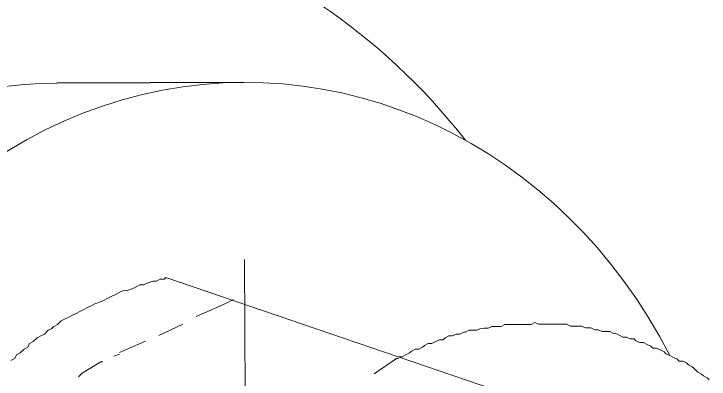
# Model space of a CAD drawing. Header units: millimetres. Extents: x 89051 to 218395, y -330386 to -125649.
# Drawn here: x 100704.91 to 100749.86, y -127005.09 to -126981.47 of the extents above; entities that cross this region are included whole.
import ezdxf

# ---------------------------------------------------------------- set-up
doc = ezdxf.new("R2010")
doc.units = ezdxf.units.MM
doc.header["$LTSCALE"] = 13
for name, pattern in [('1 实线', [0]), ('ACAD_ISO04W100', [30, 24, -3, 0, -3]), ('CENTER', [50.8, 31.75, -6.35, 6.35, -6.35])]:
    doc.linetypes.add(name, pattern=pattern)
doc.layers.get('0').update_dxf_attribs({"color": 1, "linetype": 'CENTER'})
doc.layers.add('C00-00-00', color=7, linetype='Continuous')
doc.layers.add('粗实线', color=4, linetype='Continuous')
doc.layers.add('标注、文本', color=3, linetype='Continuous', lineweight=25)

msp = doc.modelspace()

# ---------------------------------------------------------------- linework, layer by layer
at = {"color": 7, "linetype": '1 实线', "lineweight": 0, "extrusion": (0, 0, -1)}
for centre, major_axis, ratio, start_param, end_param in [((100704.687, -127020.581), (-0.209, 45.982), 0.866025, 2.304713, 7.120065), ((100719.918, -127020.512), (0.157, -34.608), 0.908418, 5.225125, 10.48821), ((100707.833, -127020.567), (0.157, -34.608), 0.908418, 6.283185, 9.424778)]:
    msp.add_ellipse(centre, major_axis=major_axis, ratio=ratio, start_param=start_param, end_param=end_param, dxfattribs=at)
at = {"layer": 'C00-00-00', "lineweight": 15}
for points in [[(100704.716, -127003.882), (100704.957, -127003.76), (100705.077, -127003.517), (100705.319, -127003.395), (100705.56, -127003.152), (100705.801, -127003.03), (100705.921, -127002.787), (100706.162, -127002.665), (100706.403, -127002.422), (100706.645, -127002.3), (100706.886, -127002.178), (100707.127, -127001.935), (100707.369, -127001.813), (100707.489, -127001.691), (100707.731, -127001.569), (100707.972, -127001.326), (100708.213, -127001.204), (100708.454, -127001.082), (100708.696, -127000.96), (100708.937, -127000.838), (100709.179, -127000.716), (100709.42, -127000.593), (100709.662, -127000.471), (100709.903, -127000.349), (100710.145, -127000.227), (100710.507, -127000.104), (100710.749, -126999.982), (100710.99, -126999.86), (100711.232, -126999.738), (100711.473, -126999.616), (100711.714, -126999.494), (100711.956, -126999.372), (100712.198, -126999.371), (100712.56, -126999.248), (100712.802, -126999.126), (100713.043, -126999.004), (100713.285, -126999.003), (100713.527, -126998.881), (100713.889, -126998.758), (100714.131, -126998.757), (100714.373, -126998.635), (100714.615, -126998.634), (100714.735, -126998.512)], [(100714.735, -126998.512), (100737.763, -127006.394)], [(100718.374, -127000.311), (100719.098, -126999.944)], [(100716.683, -127001.044), (100718.374, -127000.311)], [(100729.764, -127003.647), (100730.006, -127003.646), (100730.247, -127003.524), (100730.489, -127003.402), (100730.609, -127003.28), (100730.851, -127003.158), (100731.093, -127003.157), (100731.334, -127003.035), (100731.454, -127002.913), (100731.696, -127002.791), (100731.938, -127002.79), (100732.179, -127002.668), (100732.421, -127002.546), (100732.663, -127002.545), (100732.783, -127002.423), (100733.025, -127002.301), (100733.267, -127002.3), (100733.508, -127002.178), (100733.75, -127002.177), (100733.992, -127002.055), (100734.113, -127002.054), (100734.354, -127001.932), (100734.596, -127001.931), (100734.838, -127001.93), (100735.08, -127001.808), (100735.322, -127001.807), (100735.564, -127001.806), (100735.805, -127001.684), (100736.047, -127001.683), (100736.289, -127001.681), (100736.41, -127001.681), (100736.652, -127001.559), (100736.894, -127001.558), (100737.136, -127001.557), (100737.378, -127001.555), (100737.62, -127001.554), (100737.862, -127001.553), (100738.104, -127001.552), (100738.346, -127001.551), (100738.587, -127001.429), (100738.83, -127001.549), (100739.072, -127001.548), (100739.193, -127001.547), (100739.435, -127001.546), (100739.677, -127001.545), (100739.919, -127001.544), (100740.161, -127001.543), (100740.403, -127001.542), (100740.645, -127001.541), (100740.887, -127001.661), (100741.129, -127001.659), (100741.371, -127001.658), (100741.613, -127001.657), (100741.856, -127001.777), (100741.977, -127001.777), (100742.219, -127001.775), (100742.462, -127001.895), (100742.704, -127001.894), (100742.946, -127002.014), (100743.188, -127002.013), (100743.43, -127002.012), (100743.673, -127002.132), (100743.794, -127002.131), (100744.036, -127002.251), (100744.279, -127002.371), (100744.521, -127002.37), (100744.764, -127002.49), (100745.006, -127002.489), (100745.127, -127002.609), (100745.37, -127002.729), (100745.612, -127002.728), (100745.854, -127002.848), (100746.097, -127002.968), (100746.218, -127003.088), (100746.46, -127003.087), (100746.703, -127003.207), (100746.945, -127003.327), (100747.067, -127003.448), (100747.31, -127003.567), (100747.552, -127003.687), (100747.795, -127003.807), (100747.916, -127003.928), (100748.158, -127003.927), (100748.401, -127004.047), (100748.522, -127004.167), (100748.765, -127004.287), (100748.887, -127004.407), (100749.13, -127004.648), (100749.372, -127004.768), (100749.494, -127004.889), (100749.736, -127005.009), (100749.858, -127005.129)], [(100714.268, -127002.266), (100715.838, -127001.532)], [(100711.732, -127003.366), (100713.423, -127002.632)], [(100711.37, -127003.61), (100711.733, -127003.487)], [(100709.318, -127004.708), (100710.525, -127003.977)], [(100710.525, -127003.977), (100710.646, -127003.976)], [(100728.196, -127004.743), (100729.643, -127003.769)], [(100729.643, -127003.769), (100729.764, -127003.768)], [(100709.077, -127004.951), (100709.318, -127004.708)]]:
    msp.add_lwpolyline(points, dxfattribs=at)
at = {"layer": '标注、文本', "color": 1, "linetype": 'ACAD_ISO04W100', "lineweight": 15}
msp.add_line((100720.023, -127043.675), (100719.812, -126997.35), dxfattribs=at)
at = {"layer": '粗实线', "ltscale": 2}
msp.add_line((100719.76, -126985.904), (100707.676, -126985.959), dxfattribs=at)

doc.saveas('drawing.dxf')
